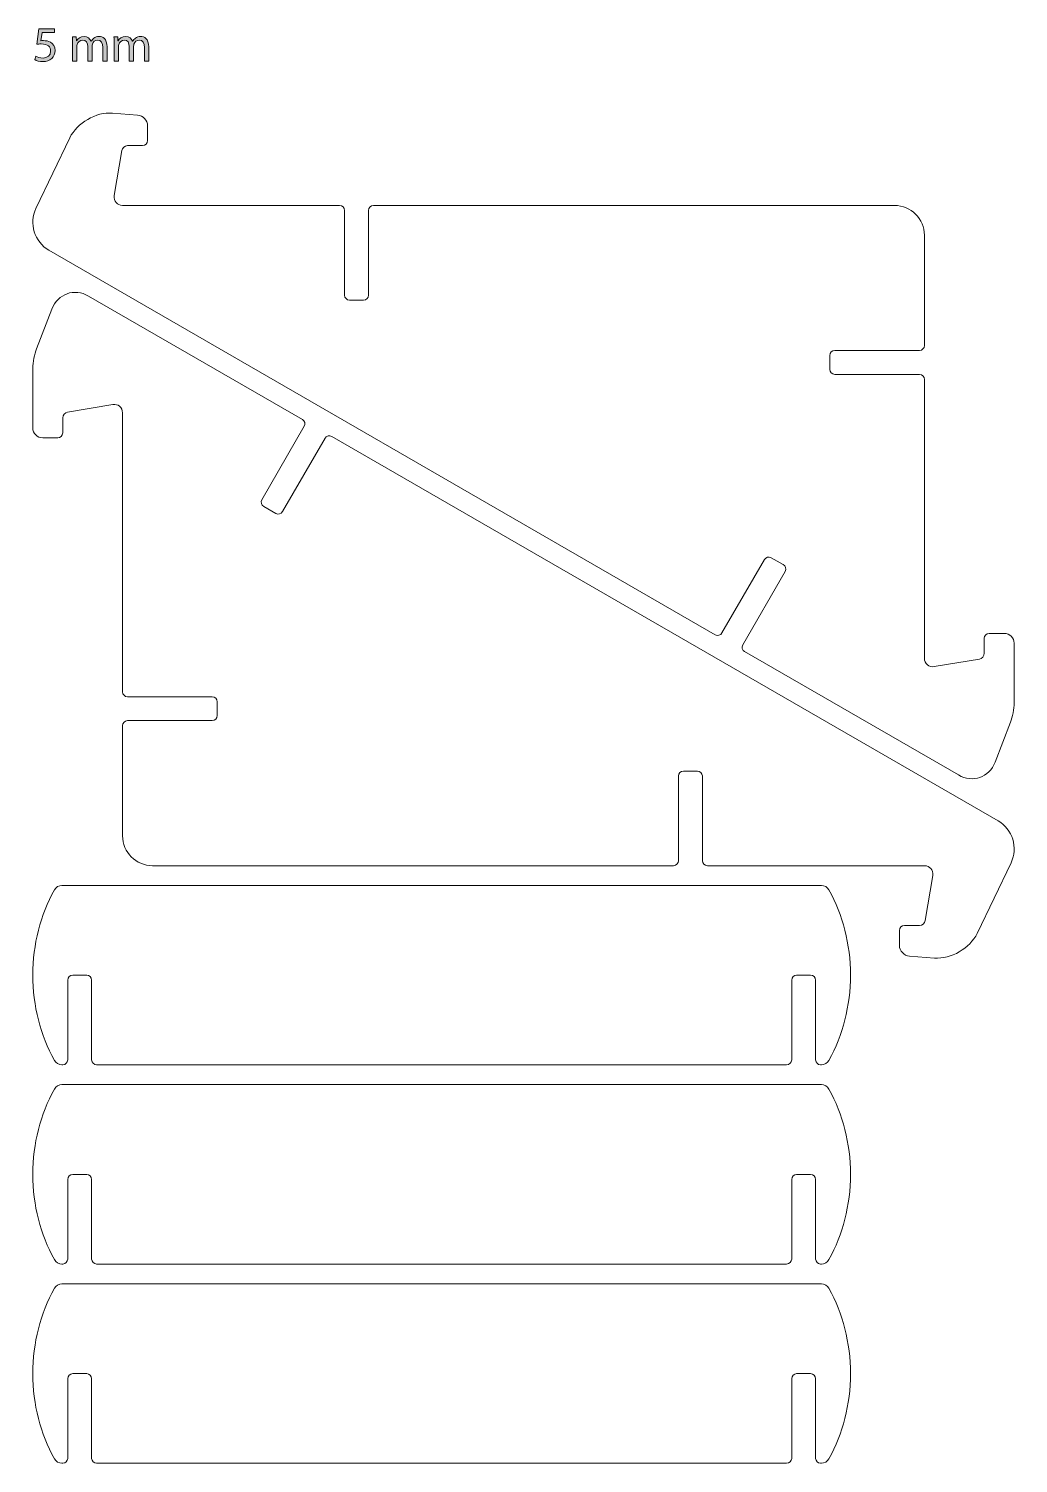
# Model space of a CAD drawing. Header units: inches. Extents: x 11 to 870, y -309 to 19.
# Drawn here: x 451.1 to 649.6, y -294.8 to -6.8 of the extents above; entities that cross this region are included whole.
import ezdxf

# ---------------------------------------------------------------- set-up
doc = ezdxf.new("R2010")
doc.units = ezdxf.units.IN
doc.header["$MEASUREMENT"] = 0
doc.layers.add('description', color=7, linetype='Continuous')
doc.layers.add('Layer 1', color=7, linetype='Continuous')

# ---------------------------------------------------------------- blocks, each defined once
blk = doc.blocks.new('block 7')
at = {"layer": 'description'}
h = blk.add_hatch(color=7, dxfattribs=at)
h.dxf.hatch_style = 2
edge = h.paths.add_edge_path()
edge.add_spline(control_points=[(456.27, -7.59), (456.27, -7.59), (453.79, -7.59), (453.79, -7.59), (453.79, -7.59), (453.54, -9.26), (453.54, -9.26), (453.68, -9.24), (453.83, -9.23), (454.07, -9.23), (454.58, -9.23), (455.07, -9.33), (455.47, -9.58), (455.98, -9.86), (456.4, -10.43), (456.4, -11.24), (456.4, -12.51), (455.39, -13.46), (453.98, -13.46), (453.26, -13.46), (452.67, -13.26), (452.35, -13.06), (452.35, -13.06), (452.57, -12.39), (452.57, -12.39), (452.85, -12.55), (453.37, -12.75), (453.98, -12.75), (454.8, -12.75), (455.52, -12.21), (455.51, -11.34), (455.51, -10.5), (454.94, -9.91), (453.64, -9.91), (453.26, -9.91), (452.97, -9.94), (452.73, -9.97), (452.73, -9.97), (453.16, -6.85), (453.16, -6.85), (453.16, -6.85), (456.27, -6.85), (456.27, -6.85), (456.27, -6.85), (456.27, -7.59), (456.27, -7.59)], knot_values=[0, 0, 0, 0, 1, 1, 1, 2, 2, 2, 3, 3, 3, 4, 4, 4, 5, 5, 5, 6, 6, 6, 7, 7, 7, 8, 8, 8, 9, 9, 9, 10, 10, 10, 11, 11, 11, 12, 12, 12, 13, 13, 13, 14, 14, 14, 15, 15, 15, 15], degree=3, periodic=1)
h = blk.add_hatch(color=7, dxfattribs=at)
h.dxf.hatch_style = 2
edge = h.paths.add_edge_path()
edge.add_spline(control_points=[(459.91, -9.82), (459.91, -9.31), (459.89, -8.91), (459.87, -8.51), (459.87, -8.51), (460.64, -8.51), (460.64, -8.51), (460.64, -8.51), (460.68, -9.3), (460.68, -9.3), (460.68, -9.3), (460.71, -9.3), (460.71, -9.3), (460.99, -8.84), (461.44, -8.41), (462.24, -8.41), (462.9, -8.41), (463.4, -8.81), (463.61, -9.38), (463.61, -9.38), (463.63, -9.38), (463.63, -9.38), (463.78, -9.1), (463.98, -8.9), (464.18, -8.75), (464.47, -8.53), (464.78, -8.41), (465.24, -8.41), (465.89, -8.41), (466.84, -8.83), (466.84, -10.51), (466.84, -10.51), (466.84, -13.35), (466.84, -13.35), (466.84, -13.35), (465.98, -13.35), (465.98, -13.35), (465.98, -13.35), (465.98, -10.62), (465.98, -10.62), (465.98, -9.68), (465.63, -9.13), (464.93, -9.13), (464.42, -9.13), (464.04, -9.5), (463.88, -9.92), (463.84, -10.05), (463.81, -10.2), (463.81, -10.36), (463.81, -10.36), (463.81, -13.35), (463.81, -13.35), (463.81, -13.35), (462.95, -13.35), (462.95, -13.35), (462.95, -13.35), (462.95, -10.45), (462.95, -10.45), (462.95, -9.68), (462.6, -9.13), (461.93, -9.13), (461.4, -9.13), (460.99, -9.57), (460.84, -10.01), (460.79, -10.13), (460.77, -10.29), (460.77, -10.44), (460.77, -10.44), (460.77, -13.35), (460.77, -13.35), (460.77, -13.35), (459.91, -13.35), (459.91, -13.35), (459.91, -13.35), (459.91, -9.82), (459.91, -9.82)], knot_values=[0, 0, 0, 0, 1, 1, 1, 2, 2, 2, 3, 3, 3, 4, 4, 4, 5, 5, 5, 6, 6, 6, 7, 7, 7, 8, 8, 8, 9, 9, 9, 10, 10, 10, 11, 11, 11, 12, 12, 12, 13, 13, 13, 14, 14, 14, 15, 15, 15, 16, 16, 16, 17, 17, 17, 18, 18, 18, 19, 19, 19, 20, 20, 20, 21, 21, 21, 22, 22, 22, 23, 23, 23, 24, 24, 24, 25, 25, 25, 25], degree=3, periodic=1)
h = blk.add_hatch(color=7, dxfattribs=at)
h.dxf.hatch_style = 2
edge = h.paths.add_edge_path()
edge.add_spline(control_points=[(468.25, -9.82), (468.25, -9.31), (468.23, -8.91), (468.21, -8.51), (468.21, -8.51), (468.98, -8.51), (468.98, -8.51), (468.98, -8.51), (469.02, -9.3), (469.02, -9.3), (469.02, -9.3), (469.05, -9.3), (469.05, -9.3), (469.32, -8.84), (469.77, -8.41), (470.59, -8.41), (471.23, -8.41), (471.74, -8.81), (471.95, -9.38), (471.95, -9.38), (471.97, -9.38), (471.97, -9.38), (472.12, -9.1), (472.32, -8.9), (472.52, -8.75), (472.81, -8.53), (473.12, -8.41), (473.58, -8.41), (474.23, -8.41), (475.18, -8.83), (475.18, -10.51), (475.18, -10.51), (475.18, -13.35), (475.18, -13.35), (475.18, -13.35), (474.32, -13.35), (474.32, -13.35), (474.32, -13.35), (474.32, -10.62), (474.32, -10.62), (474.32, -9.68), (473.97, -9.13), (473.27, -9.13), (472.76, -9.13), (472.38, -9.5), (472.22, -9.92), (472.18, -10.05), (472.15, -10.2), (472.15, -10.36), (472.15, -10.36), (472.15, -13.35), (472.15, -13.35), (472.15, -13.35), (471.29, -13.35), (471.29, -13.35), (471.29, -13.35), (471.29, -10.45), (471.29, -10.45), (471.29, -9.68), (470.95, -9.13), (470.28, -9.13), (469.73, -9.13), (469.32, -9.57), (469.18, -10.01), (469.13, -10.13), (469.11, -10.29), (469.11, -10.44), (469.11, -10.44), (469.11, -13.35), (469.11, -13.35), (469.11, -13.35), (468.25, -13.35), (468.25, -13.35), (468.25, -13.35), (468.25, -9.82), (468.25, -9.82)], knot_values=[0, 0, 0, 0, 1, 1, 1, 2, 2, 2, 3, 3, 3, 4, 4, 4, 5, 5, 5, 6, 6, 6, 7, 7, 7, 8, 8, 8, 9, 9, 9, 10, 10, 10, 11, 11, 11, 12, 12, 12, 13, 13, 13, 14, 14, 14, 15, 15, 15, 16, 16, 16, 17, 17, 17, 18, 18, 18, 19, 19, 19, 20, 20, 20, 21, 21, 21, 22, 22, 22, 23, 23, 23, 24, 24, 24, 25, 25, 25, 25], degree=3, periodic=1)
at = {"layer": 'description', "lineweight": 0}
for points, knots in [([(456.27, -7.59), (456.27, -7.59), (453.79, -7.59), (453.79, -7.59), (453.79, -7.59), (453.54, -9.26), (453.54, -9.26), (453.68, -9.24), (453.83, -9.23), (454.07, -9.23), (454.58, -9.23), (455.07, -9.33), (455.47, -9.58), (455.98, -9.86), (456.4, -10.43), (456.4, -11.24), (456.4, -12.51), (455.39, -13.46), (453.98, -13.46), (453.26, -13.46), (452.67, -13.26), (452.35, -13.06), (452.35, -13.06), (452.57, -12.39), (452.57, -12.39), (452.85, -12.55), (453.37, -12.75), (453.98, -12.75), (454.8, -12.75), (455.52, -12.21), (455.51, -11.34), (455.51, -10.5), (454.94, -9.91), (453.64, -9.91), (453.26, -9.91), (452.97, -9.94), (452.73, -9.97), (452.73, -9.97), (453.16, -6.85), (453.16, -6.85), (453.16, -6.85), (456.27, -6.85), (456.27, -6.85), (456.27, -6.85), (456.27, -7.59), (456.27, -7.59)], [0, 0, 0, 0, 1, 1, 1, 2, 2, 2, 3, 3, 3, 4, 4, 4, 5, 5, 5, 6, 6, 6, 7, 7, 7, 8, 8, 8, 9, 9, 9, 10, 10, 10, 11, 11, 11, 12, 12, 12, 13, 13, 13, 14, 14, 14, 15, 15, 15, 15]), ([(459.91, -9.82), (459.91, -9.31), (459.89, -8.91), (459.87, -8.51), (459.87, -8.51), (460.64, -8.51), (460.64, -8.51), (460.64, -8.51), (460.68, -9.3), (460.68, -9.3), (460.68, -9.3), (460.71, -9.3), (460.71, -9.3), (460.99, -8.84), (461.44, -8.41), (462.24, -8.41), (462.9, -8.41), (463.4, -8.81), (463.61, -9.38), (463.61, -9.38), (463.63, -9.38), (463.63, -9.38), (463.78, -9.1), (463.98, -8.9), (464.18, -8.75), (464.47, -8.53), (464.78, -8.41), (465.24, -8.41), (465.89, -8.41), (466.84, -8.83), (466.84, -10.51), (466.84, -10.51), (466.84, -13.35), (466.84, -13.35), (466.84, -13.35), (465.98, -13.35), (465.98, -13.35), (465.98, -13.35), (465.98, -10.62), (465.98, -10.62), (465.98, -9.68), (465.63, -9.13), (464.93, -9.13), (464.42, -9.13), (464.04, -9.5), (463.88, -9.92), (463.84, -10.05), (463.81, -10.2), (463.81, -10.36), (463.81, -10.36), (463.81, -13.35), (463.81, -13.35), (463.81, -13.35), (462.95, -13.35), (462.95, -13.35), (462.95, -13.35), (462.95, -10.45), (462.95, -10.45), (462.95, -9.68), (462.6, -9.13), (461.93, -9.13), (461.4, -9.13), (460.99, -9.57), (460.84, -10.01), (460.79, -10.13), (460.77, -10.29), (460.77, -10.44), (460.77, -10.44), (460.77, -13.35), (460.77, -13.35), (460.77, -13.35), (459.91, -13.35), (459.91, -13.35), (459.91, -13.35), (459.91, -9.82), (459.91, -9.82)], [0, 0, 0, 0, 1, 1, 1, 2, 2, 2, 3, 3, 3, 4, 4, 4, 5, 5, 5, 6, 6, 6, 7, 7, 7, 8, 8, 8, 9, 9, 9, 10, 10, 10, 11, 11, 11, 12, 12, 12, 13, 13, 13, 14, 14, 14, 15, 15, 15, 16, 16, 16, 17, 17, 17, 18, 18, 18, 19, 19, 19, 20, 20, 20, 21, 21, 21, 22, 22, 22, 23, 23, 23, 24, 24, 24, 25, 25, 25, 25]), ([(468.25, -9.82), (468.25, -9.31), (468.23, -8.91), (468.21, -8.51), (468.21, -8.51), (468.98, -8.51), (468.98, -8.51), (468.98, -8.51), (469.02, -9.3), (469.02, -9.3), (469.02, -9.3), (469.05, -9.3), (469.05, -9.3), (469.32, -8.84), (469.77, -8.41), (470.59, -8.41), (471.23, -8.41), (471.74, -8.81), (471.95, -9.38), (471.95, -9.38), (471.97, -9.38), (471.97, -9.38), (472.12, -9.1), (472.32, -8.9), (472.52, -8.75), (472.81, -8.53), (473.12, -8.41), (473.58, -8.41), (474.23, -8.41), (475.18, -8.83), (475.18, -10.51), (475.18, -10.51), (475.18, -13.35), (475.18, -13.35), (475.18, -13.35), (474.32, -13.35), (474.32, -13.35), (474.32, -13.35), (474.32, -10.62), (474.32, -10.62), (474.32, -9.68), (473.97, -9.13), (473.27, -9.13), (472.76, -9.13), (472.38, -9.5), (472.22, -9.92), (472.18, -10.05), (472.15, -10.2), (472.15, -10.36), (472.15, -10.36), (472.15, -13.35), (472.15, -13.35), (472.15, -13.35), (471.29, -13.35), (471.29, -13.35), (471.29, -13.35), (471.29, -10.45), (471.29, -10.45), (471.29, -9.68), (470.95, -9.13), (470.28, -9.13), (469.73, -9.13), (469.32, -9.57), (469.18, -10.01), (469.13, -10.13), (469.11, -10.29), (469.11, -10.44), (469.11, -10.44), (469.11, -13.35), (469.11, -13.35), (469.11, -13.35), (468.25, -13.35), (468.25, -13.35), (468.25, -13.35), (468.25, -9.82), (468.25, -9.82)], [0, 0, 0, 0, 1, 1, 1, 2, 2, 2, 3, 3, 3, 4, 4, 4, 5, 5, 5, 6, 6, 6, 7, 7, 7, 8, 8, 8, 9, 9, 9, 10, 10, 10, 11, 11, 11, 12, 12, 12, 13, 13, 13, 14, 14, 14, 15, 15, 15, 16, 16, 16, 17, 17, 17, 18, 18, 18, 19, 19, 19, 20, 20, 20, 21, 21, 21, 22, 22, 22, 23, 23, 23, 24, 24, 24, 25, 25, 25, 25])]:
    blk.add_open_spline(points, degree=3, knots=knots, dxfattribs=at)
blk = doc.blocks.new('block 2')
at = {"layer": 'description'}
blk.add_blockref('block 7', (0, 0), dxfattribs=at)

msp = doc.modelspace()

# ---------------------------------------------------------------- linework, layer by layer
at = {"layer": 'Layer 1', "color": 1, "lineweight": 9}
for points, knots in [([(643.76, -128.21), (643.21, -128.21), (642.76, -128.66), (642.76, -129.21), (642.76, -129.21), (642.76, -132.21), (642.76, -132.21), (642.76, -132.76), (642.32, -133.28), (641.78, -133.37), (641.78, -133.37), (632.74, -134.88), (632.74, -134.88), (631.65, -135.06), (630.77, -134.31), (630.76, -133.21), (630.76, -133.21), (630.76, -77.23), (630.76, -77.23), (630.76, -76.68), (630.31, -76.23), (629.76, -76.23), (629.76, -76.23), (612.76, -76.23), (612.76, -76.23), (612.21, -76.23), (611.76, -75.78), (611.76, -75.23), (611.76, -75.23), (611.76, -72.43), (611.76, -72.43), (611.76, -71.88), (612.21, -71.43), (612.76, -71.43), (612.76, -71.43), (629.76, -71.43), (629.76, -71.43), (630.31, -71.43), (630.76, -70.98), (630.76, -70.43), (630.76, -70.43), (630.76, -48.32), (630.76, -48.32), (630.76, -45.01), (628.07, -42.32), (624.76, -42.32), (624.76, -42.32), (520.27, -42.32), (520.27, -42.32), (519.72, -42.32), (519.27, -42.77), (519.27, -43.32), (519.27, -43.32), (519.27, -60.32), (519.27, -60.32), (519.27, -60.88), (518.83, -61.32), (518.27, -61.32), (518.27, -61.32), (515.47, -61.32), (515.47, -61.32), (514.92, -61.32), (514.47, -60.88), (514.47, -60.32), (514.47, -60.32), (514.47, -43.32), (514.47, -43.32), (514.47, -42.77), (514.03, -42.32), (513.47, -42.32), (513.47, -42.32), (469.95, -42.32), (469.95, -42.32), (468.85, -42.32), (468.1, -41.44), (468.28, -40.35), (468.28, -40.35), (469.79, -31.31), (469.79, -31.31), (469.88, -30.77), (470.4, -30.32), (470.95, -30.32), (470.95, -30.32), (473.95, -30.32), (473.95, -30.32), (474.51, -30.32), (474.95, -29.88), (474.95, -29.32), (474.95, -29.32), (474.95, -26.32), (474.95, -26.32), (474.95, -25.22), (474.06, -24.26), (472.96, -24.17), (472.96, -24.17), (467.94, -23.79), (467.94, -23.79), (464.63, -23.53), (460.79, -25.75), (459.36, -28.73), (459.36, -28.73), (452.55, -42.91), (452.55, -42.91), (451.11, -45.9), (452.28, -49.66), (455.15, -51.32), (455.15, -51.32), (588.79, -128.48), (588.79, -128.48), (589.27, -128.76), (589.88, -128.59), (590.16, -128.12), (590.16, -128.12), (598.66, -113.38), (598.66, -113.38), (598.94, -112.91), (599.55, -112.74), (600.03, -113.02), (600.03, -113.02), (602.46, -114.42), (602.46, -114.42), (602.93, -114.69), (603.1, -115.31), (602.82, -115.78), (602.82, -115.78), (594.32, -130.52), (594.32, -130.52), (594.04, -130.99), (594.2, -131.61), (594.68, -131.88), (594.68, -131.88), (637.57, -156.64), (637.57, -156.64), (640.44, -158.3), (643.74, -157.14), (644.94, -154.05), (644.94, -154.05), (648.04, -146.07), (648.04, -146.07), (648.44, -145.04), (648.76, -143.31), (648.76, -142.21), (648.76, -142.21), (648.76, -130.21), (648.76, -130.21), (648.76, -129.1), (647.87, -128.21), (646.76, -128.21), (646.76, -128.21), (643.76, -128.21), (643.76, -128.21)], [0, 0, 0, 0, 1, 1, 1, 2, 2, 2, 3, 3, 3, 4, 4, 4, 5, 5, 5, 6, 6, 6, 7, 7, 7, 8, 8, 8, 9, 9, 9, 10, 10, 10, 11, 11, 11, 12, 12, 12, 13, 13, 13, 14, 14, 14, 15, 15, 15, 16, 16, 16, 17, 17, 17, 18, 18, 18, 19, 19, 19, 20, 20, 20, 21, 21, 21, 22, 22, 22, 23, 23, 23, 24, 24, 24, 25, 25, 25, 26, 26, 26, 27, 27, 27, 28, 28, 28, 29, 29, 29, 30, 30, 30, 31, 31, 31, 32, 32, 32, 33, 33, 33, 34, 34, 34, 35, 35, 35, 36, 36, 36, 37, 37, 37, 38, 38, 38, 39, 39, 39, 40, 40, 40, 41, 41, 41, 42, 42, 42, 43, 43, 43, 44, 44, 44, 45, 45, 45, 46, 46, 46, 47, 47, 47, 48, 48, 48, 49, 49, 49, 50, 50, 50, 50]), ([(456.93, -88.96), (457.49, -88.96), (457.93, -88.51), (457.93, -87.96), (457.93, -87.96), (457.93, -84.96), (457.93, -84.96), (457.93, -84.4), (458.38, -83.88), (458.92, -83.79), (458.92, -83.79), (467.96, -82.28), (467.96, -82.28), (469.05, -82.1), (469.93, -82.85), (469.93, -83.95), (469.93, -83.95), (469.94, -139.93), (469.94, -139.93), (469.94, -140.49), (470.38, -140.93), (470.94, -140.93), (470.94, -140.93), (487.94, -140.93), (487.94, -140.93), (488.49, -140.93), (488.94, -141.38), (488.94, -141.93), (488.94, -141.93), (488.94, -144.73), (488.94, -144.73), (488.94, -145.29), (488.49, -145.73), (487.94, -145.73), (487.94, -145.73), (470.94, -145.73), (470.94, -145.73), (470.38, -145.73), (469.94, -146.18), (469.94, -146.73), (469.94, -146.73), (469.94, -168.84), (469.94, -168.84), (469.94, -172.15), (472.62, -174.84), (475.94, -174.84), (475.94, -174.84), (580.42, -174.84), (580.42, -174.84), (580.98, -174.84), (581.42, -174.39), (581.42, -173.84), (581.42, -173.84), (581.42, -156.84), (581.42, -156.84), (581.42, -156.29), (581.87, -155.84), (582.42, -155.84), (582.42, -155.84), (585.22, -155.84), (585.22, -155.84), (585.78, -155.84), (586.22, -156.29), (586.22, -156.84), (586.22, -156.84), (586.22, -173.84), (586.22, -173.84), (586.22, -174.39), (586.67, -174.84), (587.22, -174.84), (587.22, -174.84), (630.75, -174.84), (630.75, -174.84), (631.85, -174.84), (632.6, -175.72), (632.42, -176.81), (632.42, -176.81), (630.91, -185.85), (630.91, -185.85), (630.82, -186.4), (630.3, -186.84), (629.75, -186.84), (629.75, -186.84), (626.75, -186.84), (626.75, -186.84), (626.19, -186.84), (625.75, -187.29), (625.75, -187.84), (625.75, -187.84), (625.75, -190.84), (625.75, -190.84), (625.75, -191.94), (626.64, -192.91), (627.74, -192.99), (627.74, -192.99), (632.76, -193.38), (632.76, -193.38), (636.07, -193.63), (639.91, -191.42), (641.34, -188.43), (641.34, -188.43), (648.15, -174.25), (648.15, -174.25), (649.58, -171.26), (648.42, -167.5), (645.55, -165.84), (645.55, -165.84), (511.91, -88.68), (511.91, -88.68), (511.43, -88.41), (510.82, -88.57), (510.54, -89.05), (510.54, -89.05), (502.03, -103.78), (502.03, -103.78), (501.76, -104.26), (501.15, -104.42), (500.67, -104.15), (500.67, -104.15), (498.24, -102.75), (498.24, -102.75), (497.76, -102.47), (497.6, -101.86), (497.88, -101.38), (497.88, -101.38), (506.38, -86.65), (506.38, -86.65), (506.66, -86.17), (506.49, -85.56), (506.02, -85.28), (506.02, -85.28), (463.13, -60.52), (463.13, -60.52), (460.26, -58.86), (456.96, -60.03), (455.76, -63.11), (455.76, -63.11), (452.66, -71.09), (452.66, -71.09), (452.26, -72.12), (451.94, -73.85), (451.94, -74.96), (451.94, -74.96), (451.93, -86.96), (451.93, -86.96), (451.93, -88.06), (452.83, -88.96), (453.94, -88.96), (453.94, -88.96), (456.93, -88.96), (456.93, -88.96)], [0, 0, 0, 0, 1, 1, 1, 2, 2, 2, 3, 3, 3, 4, 4, 4, 5, 5, 5, 6, 6, 6, 7, 7, 7, 8, 8, 8, 9, 9, 9, 10, 10, 10, 11, 11, 11, 12, 12, 12, 13, 13, 13, 14, 14, 14, 15, 15, 15, 16, 16, 16, 17, 17, 17, 18, 18, 18, 19, 19, 19, 20, 20, 20, 21, 21, 21, 22, 22, 22, 23, 23, 23, 24, 24, 24, 25, 25, 25, 26, 26, 26, 27, 27, 27, 28, 28, 28, 29, 29, 29, 30, 30, 30, 31, 31, 31, 32, 32, 32, 33, 33, 33, 34, 34, 34, 35, 35, 35, 36, 36, 36, 37, 37, 37, 38, 38, 38, 39, 39, 39, 40, 40, 40, 41, 41, 41, 42, 42, 42, 43, 43, 43, 44, 44, 44, 45, 45, 45, 46, 46, 46, 47, 47, 47, 48, 48, 48, 49, 49, 49, 50, 50, 50, 50]), ([(456.26, -179.67), (453.5, -184.76), (451.93, -190.6), (451.93, -196.8), (451.93, -203), (453.5, -208.83), (456.26, -213.92), (456.53, -214.41), (457.2, -214.8), (457.75, -214.8), (457.81, -214.8), (457.87, -214.8), (457.94, -214.8), (458.49, -214.8), (458.93, -214.35), (458.93, -213.8), (458.93, -213.8), (458.93, -197.8), (458.93, -197.8), (458.93, -197.24), (459.38, -196.8), (459.94, -196.8), (459.94, -196.8), (462.74, -196.8), (462.74, -196.8), (463.29, -196.8), (463.74, -197.24), (463.74, -197.8), (463.74, -197.8), (463.74, -213.8), (463.74, -213.8), (463.74, -214.35), (464.18, -214.8), (464.74, -214.8), (464.74, -214.8), (603.13, -214.8), (603.13, -214.8), (603.69, -214.8), (604.14, -214.35), (604.14, -213.8), (604.14, -213.8), (604.14, -197.8), (604.14, -197.8), (604.14, -197.24), (604.58, -196.8), (605.13, -196.8), (605.13, -196.8), (607.94, -196.8), (607.94, -196.8), (608.49, -196.8), (608.94, -197.24), (608.94, -197.8), (608.94, -197.8), (608.94, -213.8), (608.94, -213.8), (608.94, -214.35), (609.38, -214.8), (609.94, -214.8), (609.94, -214.8), (610.12, -214.8), (610.12, -214.8), (610.67, -214.8), (611.34, -214.41), (611.61, -213.92), (614.37, -208.83), (615.94, -203), (615.94, -196.8), (615.94, -190.6), (614.37, -184.76), (611.61, -179.67), (611.34, -179.18), (610.67, -178.79), (610.12, -178.79), (597.54, -178.8), (470.33, -178.79), (457.75, -178.79), (457.2, -178.79), (456.53, -179.18), (456.26, -179.67)], [0, 0, 0, 0, 1, 1, 1, 2, 2, 2, 3, 3, 3, 4, 4, 4, 5, 5, 5, 6, 6, 6, 7, 7, 7, 8, 8, 8, 9, 9, 9, 10, 10, 10, 11, 11, 11, 12, 12, 12, 13, 13, 13, 14, 14, 14, 15, 15, 15, 16, 16, 16, 17, 17, 17, 18, 18, 18, 19, 19, 19, 20, 20, 20, 21, 21, 21, 22, 22, 22, 23, 23, 23, 24, 24, 24, 25, 25, 25, 26, 26, 26, 26]), ([(456.26, -219.67), (453.5, -224.76), (451.93, -230.6), (451.93, -236.8), (451.93, -243), (453.5, -248.83), (456.26, -253.92), (456.53, -254.41), (457.2, -254.8), (457.75, -254.8), (457.81, -254.8), (457.87, -254.8), (457.94, -254.8), (458.49, -254.8), (458.93, -254.35), (458.93, -253.8), (458.93, -253.8), (458.93, -237.8), (458.93, -237.8), (458.93, -237.24), (459.38, -236.8), (459.94, -236.8), (459.94, -236.8), (462.74, -236.8), (462.74, -236.8), (463.29, -236.8), (463.74, -237.24), (463.74, -237.8), (463.74, -237.8), (463.74, -253.8), (463.74, -253.8), (463.74, -254.35), (464.18, -254.8), (464.74, -254.8), (464.74, -254.8), (603.13, -254.8), (603.13, -254.8), (603.69, -254.8), (604.14, -254.35), (604.14, -253.8), (604.14, -253.8), (604.14, -237.8), (604.14, -237.8), (604.14, -237.24), (604.58, -236.8), (605.13, -236.8), (605.13, -236.8), (607.94, -236.8), (607.94, -236.8), (608.49, -236.8), (608.94, -237.24), (608.94, -237.8), (608.94, -237.8), (608.94, -253.8), (608.94, -253.8), (608.94, -254.35), (609.38, -254.8), (609.94, -254.8), (609.94, -254.8), (610.12, -254.8), (610.12, -254.8), (610.67, -254.8), (611.34, -254.41), (611.61, -253.92), (614.37, -248.83), (615.94, -243), (615.94, -236.8), (615.94, -230.6), (614.37, -224.76), (611.61, -219.67), (611.34, -219.18), (610.67, -218.79), (610.12, -218.79), (597.54, -218.8), (470.33, -218.79), (457.75, -218.79), (457.2, -218.79), (456.53, -219.18), (456.26, -219.67)], [0, 0, 0, 0, 1, 1, 1, 2, 2, 2, 3, 3, 3, 4, 4, 4, 5, 5, 5, 6, 6, 6, 7, 7, 7, 8, 8, 8, 9, 9, 9, 10, 10, 10, 11, 11, 11, 12, 12, 12, 13, 13, 13, 14, 14, 14, 15, 15, 15, 16, 16, 16, 17, 17, 17, 18, 18, 18, 19, 19, 19, 20, 20, 20, 21, 21, 21, 22, 22, 22, 23, 23, 23, 24, 24, 24, 25, 25, 25, 26, 26, 26, 26]), ([(456.26, -259.67), (453.5, -264.76), (451.93, -270.6), (451.93, -276.8), (451.93, -283), (453.5, -288.83), (456.26, -293.92), (456.53, -294.41), (457.2, -294.8), (457.75, -294.8), (457.81, -294.8), (457.87, -294.8), (457.94, -294.8), (458.49, -294.8), (458.93, -294.35), (458.93, -293.8), (458.93, -293.8), (458.93, -277.8), (458.93, -277.8), (458.93, -277.24), (459.38, -276.8), (459.94, -276.8), (459.94, -276.8), (462.74, -276.8), (462.74, -276.8), (463.29, -276.8), (463.74, -277.24), (463.74, -277.8), (463.74, -277.8), (463.74, -293.8), (463.74, -293.8), (463.74, -294.35), (464.18, -294.8), (464.74, -294.8), (464.74, -294.8), (603.13, -294.8), (603.13, -294.8), (603.69, -294.8), (604.14, -294.35), (604.14, -293.8), (604.14, -293.8), (604.14, -277.8), (604.14, -277.8), (604.14, -277.24), (604.58, -276.8), (605.13, -276.8), (605.13, -276.8), (607.94, -276.8), (607.94, -276.8), (608.49, -276.8), (608.94, -277.24), (608.94, -277.8), (608.94, -277.8), (608.94, -293.8), (608.94, -293.8), (608.94, -294.35), (609.38, -294.8), (609.94, -294.8), (609.94, -294.8), (610.12, -294.8), (610.12, -294.8), (610.67, -294.8), (611.34, -294.41), (611.61, -293.92), (614.37, -288.83), (615.94, -283), (615.94, -276.8), (615.94, -270.6), (614.37, -264.76), (611.61, -259.67), (611.34, -259.18), (610.67, -258.79), (610.12, -258.79), (597.54, -258.8), (470.33, -258.79), (457.75, -258.79), (457.2, -258.79), (456.53, -259.18), (456.26, -259.67)], [0, 0, 0, 0, 1, 1, 1, 2, 2, 2, 3, 3, 3, 4, 4, 4, 5, 5, 5, 6, 6, 6, 7, 7, 7, 8, 8, 8, 9, 9, 9, 10, 10, 10, 11, 11, 11, 12, 12, 12, 13, 13, 13, 14, 14, 14, 15, 15, 15, 16, 16, 16, 17, 17, 17, 18, 18, 18, 19, 19, 19, 20, 20, 20, 21, 21, 21, 22, 22, 22, 23, 23, 23, 24, 24, 24, 25, 25, 25, 26, 26, 26, 26])]:
    msp.add_open_spline(points, degree=3, knots=knots, dxfattribs=at)

# ---------------------------------------------------------------- block references
at = {"layer": 'description'}
msp.add_blockref('block 2', (0, 0), dxfattribs=at)

doc.saveas('drawing.dxf')
